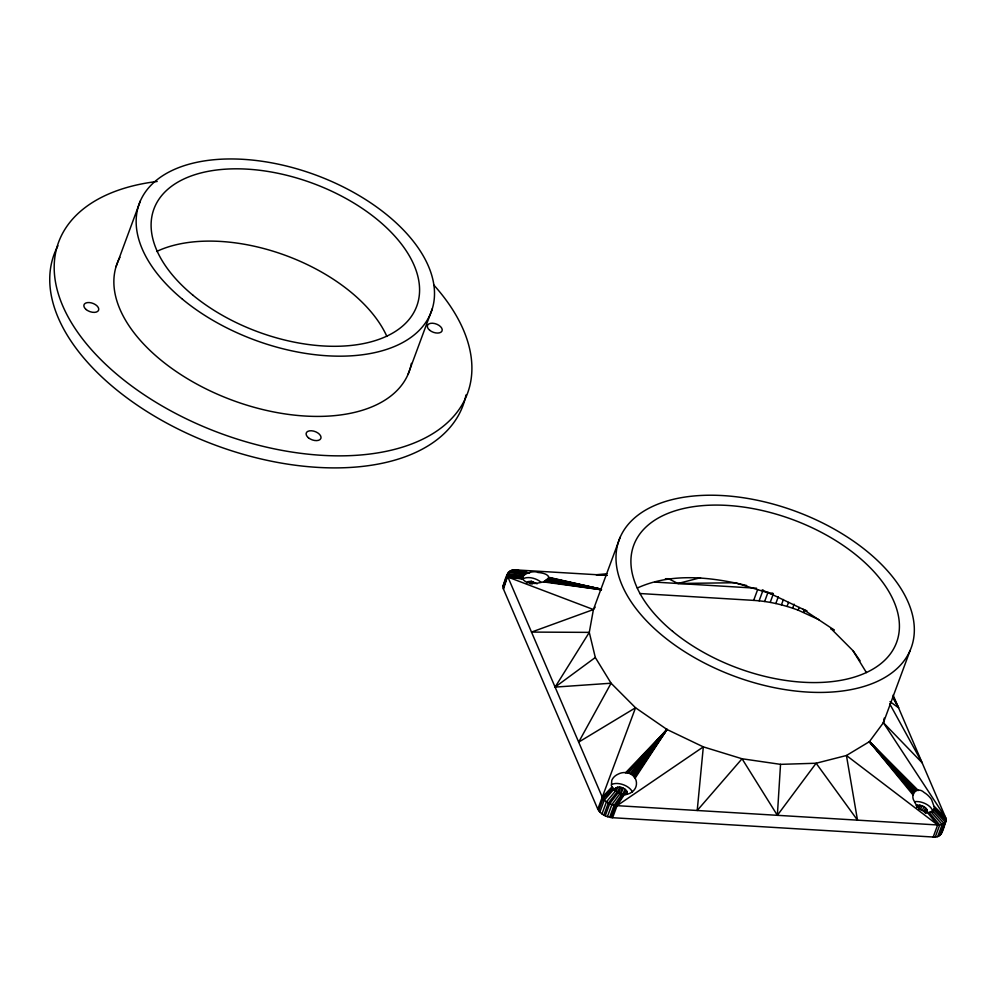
<?xml version="1.0" encoding="UTF-8"?>
<svg xmlns="http://www.w3.org/2000/svg" width="996" height="996" viewBox="0 0 996 996"><rect width="100%" height="100%" fill="white"/><g stroke="black" fill="none" stroke-linecap="round" stroke-linejoin="round"><path stroke-width="1.49" d="M548.759 577.991L548.012 575.763L546.418 574.592A14.405 5.715 -1.6 0 0 537.94 572.476C531.926 569.451 514.832 576.734 526.896 582.274A14.405 6.823 -4.6 0 0 536.52 583.37L543.517 581.913L548.759 577.991L601.422 589.283M893.113 695.096L945.727 817.803L946.163 820.654C943.473 826.941 942.739 838.657 933.19 837.026L612.615 817.716C606.825 817.206 600.613 814.504 597.799 809.163L503.478 589.134L503.129 585.847C505.42 579.56 506.765 568.367 516.015 569.911L607.211 575.352M620.159 537.242L593.417 609.54L589.283 632.373L595.309 657.497L611.083 683.219L635.535 707.77L666.996 729.483L703.325 746.875L742.045 758.765L777.353 815.326L780.528 764.355L816.122 763.235L846.438 755.503L869.384 741.671L883.402 722.698L910.145 650.413A155.687 87.959 20.3 0 0 723.046 495.597A155.687 87.959 20.3 0 0 662.278 635.473A155.687 87.959 20.3 0 0 910.145 650.413M614.507 789.94L611.345 785.744L611.793 780.304A14.405 11.616 5.2 0 1 618.279 774.079C626.235 769.846 637.39 774.664 636.419 784.549A14.405 11.952 14.1 0 1 632.037 791.982C626.484 796.476 619.475 793.563 614.507 789.94C616.524 784.064 628.202 788.197 627.144 793.937M934.534 807.881L931.584 799.564A14.405 8.267 47.2 0 0 924.163 792.505C917.453 785.993 909.56 794.136 914.266 801.282A14.405 9.387 47.1 0 0 920.541 809.362L926.131 812.363L928.882 812.512L933.177 810.682L934.534 807.881L946.2 819.745L941.058 834.337M934.36 806.474L945.727 817.803L883.402 722.698L884.236 718.128M116.071 266.629L140.336 200.98M408.036 374.384L432.301 308.735M503.042 586.283L508.408 572.227L523.684 575.053M503.142 588.15L507.599 576.099L507.587 573.808L522.85 576.36M503.478 589.134L507.599 576.099L522.576 578.278M530.308 583.955L531.291 581.278L537.242 583.756M531.901 584.241L532.897 581.564M597.799 809.163L635.535 707.77L578.676 742.107L611.083 683.219L555.096 687.103L589.283 632.373L531.515 632.087L593.417 609.54L595.172 607.162M598.633 810.657L603.09 798.605L612.714 788.185M599.841 812.114L604.298 800.062L613.885 789.255M601.97 813.919L606.427 801.867L615.765 790.712M603.862 815.114L608.319 803.062L617.346 791.758M605.244 815.811L609.701 803.76L618.541 792.306M614.457 790.7L615.441 788.023M615.155 790.264L616.151 787.587M616.2 791.185L617.694 787.176M607.423 816.67L611.88 804.631L620.296 793.14M617.57 792.517L619.549 787.164M609.664 817.293L614.121 805.254L622.151 793.737M618.777 792.716L620.757 787.363M611.158 817.567L615.615 805.515L623.322 794.123M619.873 794.534L622.351 787.836M620.657 794.858L623.123 788.16M612.615 817.716L617.072 805.664L624.517 794.322M622.911 794.534L624.89 789.181M624.006 793.663L625.5 789.641M625.202 794.945L626.683 790.936M626.235 794.671L627.231 791.994M639.619 593.504L753.661 600.376L757.632 589.657M753.661 600.376L759.114 600.812L763.073 590.105M759.114 600.812L764.629 601.484L768.09 592.11M764.629 601.484L770.207 602.381L773.17 594.351M770.207 602.381L775.809 603.514L778.287 596.816M775.809 603.514L781.437 604.858L783.416 599.505M781.437 604.858L787.052 606.415L788.533 602.393M787.052 606.415L792.629 608.183L794.123 604.174M819.135 619.798L798.157 610.15L799.153 607.473M803.61 612.316L804.594 609.639M916.669 807.918L917.652 805.241C921.561 804.967 926.89 806.947 927.326 811.329L925.77 813.184M918.524 807.905L919.52 805.229M918.822 809.362L920.316 805.341M920.428 809.773L921.923 805.764M922.346 810.62L923.827 806.598M923.977 811.728L925.458 807.719M924.96 812.748L926.442 808.727M926.205 812.736L927.189 810.059M933.19 837.026L937.647 824.974L927.475 812.574M935.269 837.014L939.726 824.962L944.171 823.617L946.163 820.654L934.422 808.565M937.734 836.565L942.191 824.526L931.073 811.865M939.714 835.656L944.171 823.617L932.642 810.981M503.129 585.847L503.951 584.279M526.374 583.332L528.166 581.589L531.291 581.278M634.95 778.424L666.996 729.483L625.426 772.921M634.514 777.552L666.996 729.483L626.895 772.859M634.054 776.693L666.996 729.483L628.376 772.921M633.195 775.573L666.996 729.483L630.169 773.494M522.651 578.601L507.935 577.082L602.256 797.124C604.796 802.041 610.349 804.644 615.615 805.515L623.919 794.223M777.353 815.326L816.122 763.235L857.494 820.144L846.438 755.503L937.647 824.974L939.726 824.962L929.131 812.412M632.161 774.651L666.996 729.483L631.439 774.079M602.256 797.124L611.893 787.052M603.09 798.605L613.15 788.583M555.096 687.103L595.309 657.497M615.615 805.515L617.072 805.664L703.325 746.875L697.212 810.495L742.045 758.765L780.528 764.355M637.328 588.014C671.503 572.414 711.069 577.008 746.639 585.524M916.108 805.664L917.652 805.241M665.403 578.713L668.478 578.713L677.977 583.494L700.512 577.705M606.913 573.783L596.156 574.742L606.576 575.352M677.977 583.494L735.148 582.735L769.995 593.429L772.884 593.317M762.077 590.03L769.995 593.429L773.07 593.566M654.858 582.1L756.587 588.225M617.072 805.664L937.647 824.974M522.751 579.099L507.935 577.082L593.417 609.54M543.517 581.913L601.36 589.744L544.314 581.427M522.788 576.734L507.499 574.244L522.601 577.668M545.92 580.519L601.447 589.582L547.339 579.435M546.206 580.282L601.323 589.532M509.927 571.007L524.967 574.02M548.149 578.676L601.36 589.346M528.739 572.999L513.924 569.924L528.017 573.036M512.031 570.21L526.623 573.323M548.759 577.618L601.422 589.234L548.734 577.307M516.015 569.911L529.611 572.986M792.629 608.183L798.157 610.15M833.789 629.733L802.689 609.091L769.995 593.429M802.689 609.091L806.959 610.859M833.764 629.945L831.013 628.638L853.012 650.724L860.096 660.809M833.714 630.119L831.013 628.638L833.652 630.269M890.001 701.632L898.566 707.783L892.877 696.777M934.497 808.13L946.2 819.745M918.399 790.563L869.384 741.671L913.22 795.169M917.254 790.314L869.384 741.671L913.531 793.937M916.669 790.289L869.384 741.671L914.042 792.48M883.402 722.698L922.147 762.799L889.752 703.886M915.673 790.7L869.384 741.671L914.764 791.397M933.775 809.86L945.515 822.298M853.012 650.724L866.42 672.586M892.59 697.1L898.566 707.783M914.726 801.656A12.45 7.034 20.3 0 1 932.866 812.126M522.24 579.423A12.45 7.034 20.3 0 1 540.953 582.137M612.328 784.213A12.45 7.034 20.3 0 1 632.423 792.044M156.658 251.478A140.125 79.17 20.3 0 1 285.877 255.536A140.125 79.17 20.3 0 1 386.884 336.449M465.991 394.964A217.975 123.143 20.3 0 1 217.253 445.859A217.975 123.143 20.3 0 1 57.93 245.788M433.82 285.03A217.975 123.143 20.3 0 1 378.567 452.757A217.975 123.143 20.3 0 1 85.967 343.222A217.975 123.143 20.3 0 1 157.181 181.471M411.373 363.353A155.687 87.959 20.3 0 1 233.911 400.815A155.687 87.959 20.3 0 1 119.943 257.329M672.561 631.315A140.125 79.17 20.3 0 0 895.653 644.748A140.125 79.17 20.3 0 0 727.254 505.42A140.125 79.17 20.3 0 0 672.561 631.315M192.738 295.04A140.125 79.17 20.3 0 0 415.818 308.486A140.125 79.17 20.3 0 0 247.431 169.158A140.125 79.17 20.3 0 0 192.738 295.04M429.637 330.224A7.781 4.395 20.3 0 0 442.025 330.971A7.781 4.395 20.3 0 0 432.675 323.239A7.781 4.395 20.3 0 0 429.637 330.224M308.424 437.767A7.781 4.395 20.3 0 0 320.824 438.514A7.781 4.395 20.3 0 0 311.474 430.77A7.781 4.395 20.3 0 0 308.424 437.767M86.166 309.544A7.781 4.395 20.3 0 0 98.554 310.291A7.781 4.395 20.3 0 0 89.204 302.547A7.781 4.395 20.3 0 0 86.166 309.544M182.442 299.211A155.687 87.959 20.3 0 0 430.322 314.138A155.687 87.959 20.3 0 0 243.223 159.335A155.687 87.959 20.3 0 0 182.442 299.211"/></g></svg>
